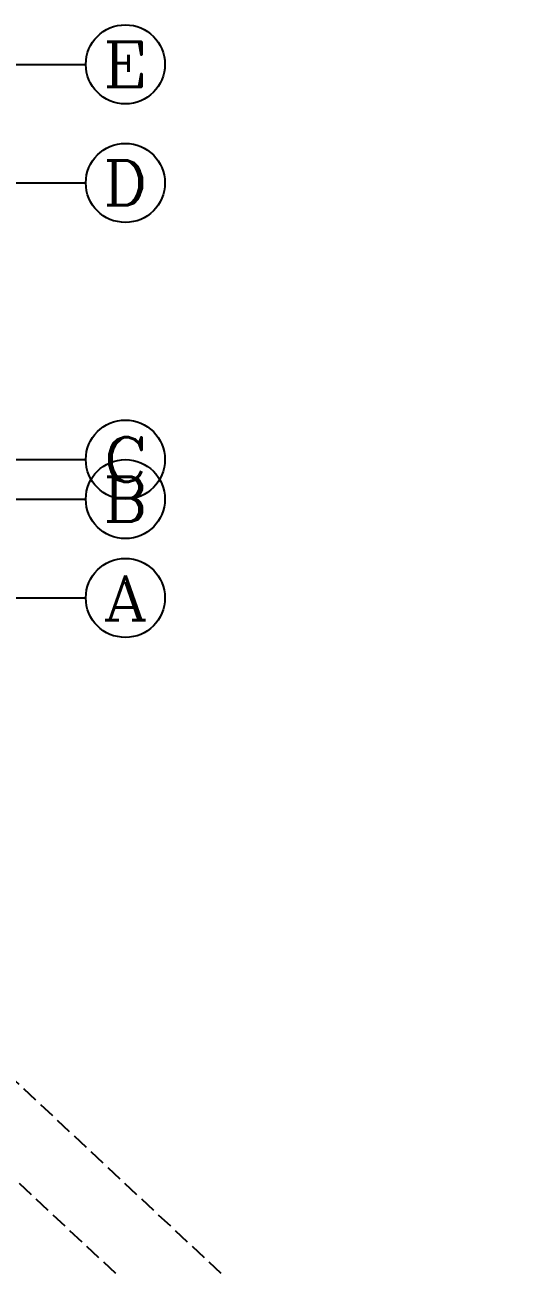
# Model space of a CAD drawing. Extents: x 802298 to 1915382, y -2285475 to -1340051.
# Drawn here: x 1416766 to 1424230, y -2252070 to -2233226 of the extents above; entities that cross this region are included whole.
import ezdxf
from ezdxf.enums import TextEntityAlignment as Align

# ---------------------------------------------------------------- set-up
doc = ezdxf.new("R2010")
doc.units = 0
doc.header["$LTSCALE"] = 1000
doc.header["$MEASUREMENT"] = 0
doc.linetypes.add('DASH', pattern=[0.35, 0.25, -0.1])
doc.layers.get('0').update_dxf_attribs({"linetype": 'CONTINUOUS'})
for name, color, linetype in [('8', 8, 'CONTINUOUS'), ('AXIS', 3, 'CONTINUOUS'), ('AXIS_TEXT', 7, 'CONTINUOUS')]:
    doc.layers.add(name, color=color, linetype=linetype)
doc.styles.add('_TCH_AXIS', font='COMPLEX', dxfattribs={"bigfont": 'GBCBIG'})
doc.styles.add('COMPLEX', font='COMPLEX')

# ---------------------------------------------------------------- blocks, each defined once
blk = doc.blocks.new('_AXISO')
blk.add_circle((0, 0), 0.5)
at = {"layer": 'AXIS_TEXT', "style": 'COMPLEX', "width": 1.041667}
blk.add_attdef('A', text='', height=0.56, dxfattribs=at).set_placement((-0.25, -0.28), (0.25, -0.28), align=Align.FIT)

msp = doc.modelspace()

# ---------------------------------------------------------------- linework, layer by layer
at = {"layer": '8', "linetype": 'DASH'}
for p, q in [((1405690.5, -2240526.4), (1422629.8, -2256379.9)), ((1407290.5, -2240526.4), (1424229.8, -2256379.9))]:
    msp.add_line(p, q, dxfattribs=at)
at = {"layer": 'AXIS'}
for p, q in [((1411690.5, -2233826.4), (1417690.5, -2233826.4)), ((1411690.5, -2235626.4), (1417690.5, -2235626.4)), ((1411690.5, -2239826.4), (1417690.5, -2239826.4)), ((1411690.5, -2240426.4), (1417690.5, -2240426.4)), ((1411690.5, -2241926.4), (1417690.5, -2241926.4))]:
    msp.add_line(p, q, dxfattribs=at)

# ---------------------------------------------------------------- block references
ref = msp.add_blockref('_AXISO', (1418290.5, -2233826.4), dxfattribs=dict(at, xscale=1200, yscale=1200, zscale=1200))
ref.add_attrib('A', 'E', dxfattribs={"layer": 'AXIS_TEXT', "height": 678.8, "style": '_TCH_AXIS', "width": 1.3125}).set_placement((1417951, -2234165.8), (1418629.9, -2234165.8), align=Align.FIT)
ref = msp.add_blockref('_AXISO', (1418290.5, -2235626.4), dxfattribs=dict(at, xscale=1200, yscale=1200, zscale=1200))
ref.add_attrib('A', 'D', dxfattribs={"layer": 'AXIS_TEXT', "height": 678.8, "style": '_TCH_AXIS', "width": 1.235294}).set_placement((1417951, -2235965.8), (1418629.9, -2235965.8), align=Align.FIT)
ref = msp.add_blockref('_AXISO', (1418290.5, -2239826.4), dxfattribs=dict(at, xscale=1200, yscale=1200, zscale=1200))
ref.add_attrib('A', 'C', dxfattribs={"layer": 'AXIS_TEXT', "height": 678.8, "style": '_TCH_AXIS', "width": 1.4}).set_placement((1417951, -2240165.8), (1418629.9, -2240165.8), align=Align.FIT)
ref = msp.add_blockref('_AXISO', (1418290.5, -2240426.4), dxfattribs=dict(at, xscale=1200, yscale=1200, zscale=1200))
ref.add_attrib('A', 'B', dxfattribs={"layer": 'AXIS_TEXT', "height": 678.8, "style": '_TCH_AXIS', "width": 1.235294}).set_placement((1417951, -2240765.8), (1418629.9, -2240765.8), align=Align.FIT)
ref = msp.add_blockref('_AXISO', (1418290.5, -2241926.4), dxfattribs=dict(at, xscale=1200, yscale=1200, zscale=1200))
ref.add_attrib('A', 'A', dxfattribs={"layer": 'AXIS_TEXT', "height": 678.8, "style": '_TCH_AXIS', "width": 1.166667}).set_placement((1417951, -2242265.8), (1418629.9, -2242265.8), align=Align.FIT)

doc.saveas('drawing.dxf')
